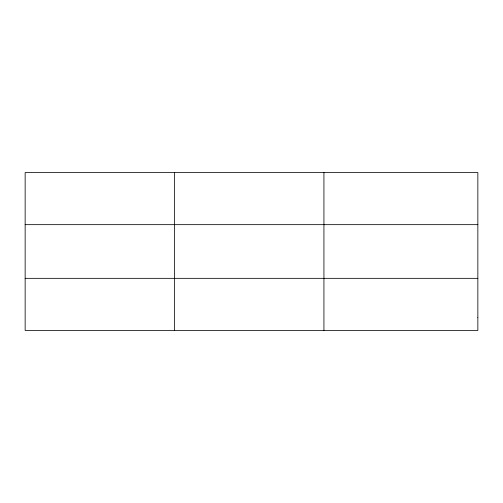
<?xml version="1.0" encoding="UTF-8"?>
<svg xmlns="http://www.w3.org/2000/svg" width="503" height="503" viewBox="0 0 503 503"><rect width="100%" height="100%" fill="white"/><g stroke="black" fill="none" stroke-linecap="round" stroke-linejoin="round"><path stroke-width="0.75" d="M174.541 172.548L174.541 330.452M323.932 172.548L323.932 330.452M25.15 224.659L477.85 224.659M25.15 278.341L477.85 278.341M477.85 317.424L477.85 330.452L25.15 330.452L25.15 172.548L477.85 172.548L477.85 317.424"/></g></svg>
